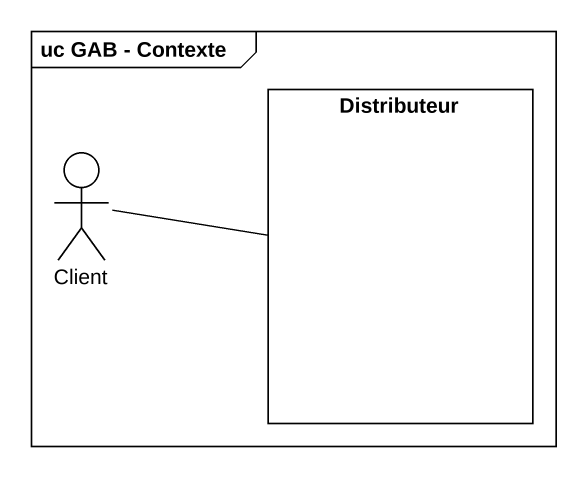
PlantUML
@startuml
mainframe uc GAB - Contexte
rectangle Distributeur
actor Client
Client -right- Distributeur
@enduml
